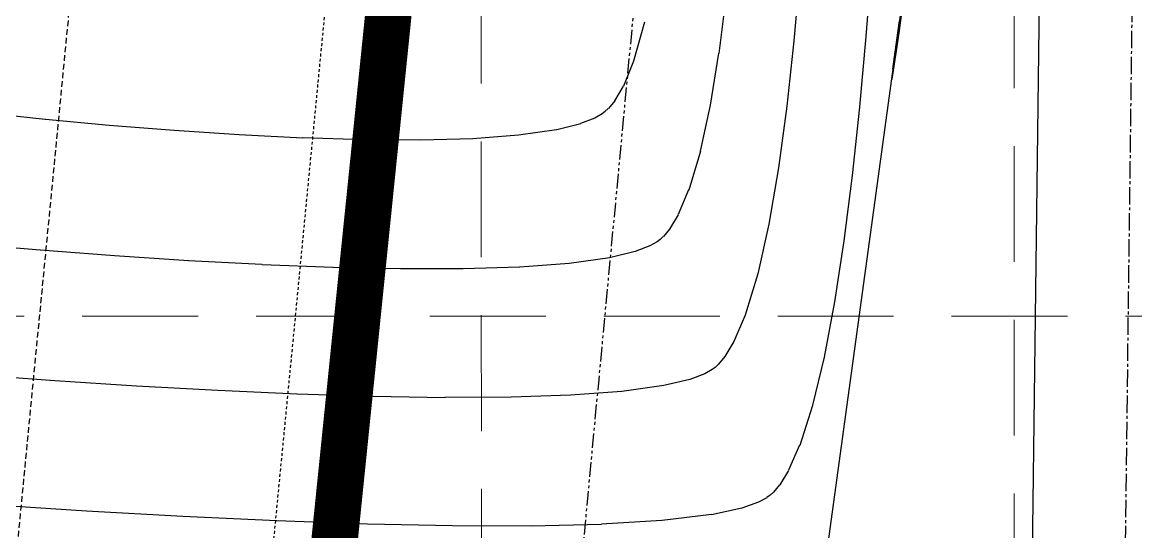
# Model space of a CAD drawing. Header units: inches. Extents: x 6967 to 7890, y 13663 to 15138.
# Drawn here: x 7754.01 to 7802.04, y 14690.22 to 14712.21 of the extents above; entities that cross this region are included whole.
import ezdxf

# ---------------------------------------------------------------- set-up
doc = ezdxf.new("R2010")
doc.units = ezdxf.units.IN
doc.header["$MEASUREMENT"] = 0
for name, pattern in [('CENTER2', [1.125, 0.75, -0.125, 0.125, -0.125]), ('DASHED', [0.75, 0.5, -0.25]), ('HIDDEN', [0.375, 0.25, -0.125]), ('xGWI003pt$0$HIDDEN2', [0.1875, 0.125, -0.0625]), ('xGWI003pt$0$PHANTOM2', [1.25, 0.625, -0.125, 0.125, -0.125, 0.125, -0.125]), ('XGWI003WS$0$DASHED2', [0.375, 0.25, -0.125])]:
    doc.linetypes.add(name, pattern=pattern)
for name, color, linetype in [('EC', 35, 'Continuous'), ('GRID', 254, 'HIDDEN'), ('LIMITS OF DISTURBANCE', 1, 'HIDDEN'), ('V-ROAD-BACK-P', 2, 'Continuous'), ('V-STRM-CNTR-E', 11, 'CENTER2'), ('V-STRM-UNDR-E', 15, 'Continuous'), ('xGWI003pt$0$C-EASE-SSWR-N', 7, 'xGWI003pt$0$HIDDEN2'), ('xGWI003pt$0$ROW', 3, 'xGWI003pt$0$PHANTOM2'), ('XGWI003WS$0$C-SSWR-MAIN-N', 3, 'XGWI003WS$0$DASHED2')]:
    doc.layers.add(name, color=color, linetype=linetype)

msp = doc.modelspace()

# ---------------------------------------------------------------- linework, layer by layer
at = {"layer": 'EC', "color": 35}
for points, elevation in [([(7790.633, 14714.652), (7790.397, 14711.588)], 661), ([(7787.555, 14714.318), (7787.295, 14711.406)], 660), ([(7791.861, 14711.962), (7792.07, 14713.465)], 662), ([(7784.356, 14713.293), (7784.052, 14710.867)], 659), ([(7780.842, 14712.21), (7780.375, 14710.53)], 658), ([(7791.831, 14712.274), (7791.649, 14710.924)], 662), ([(7791.54, 14709.84), (7791.591, 14710.131)], 662), ([(7791.51, 14709.754), (7791.512, 14709.741)], 662), ([(7791.519, 14709.751), (7791.54, 14709.84)], 662), ([(7779.933, 14709.449), (7779.559, 14708.817)], 658), ([(7779.146, 14708.356), (7779.018, 14708.257)], 658), ([(7786.987, 14708.588), (7786.626, 14705.929)], 660), ([(7790.122, 14708.549), (7789.807, 14705.592)], 661), ([(7775.41, 14707.33), (7773.439, 14707.184)], 658), ([(7771.195, 14707.122), (7768.732, 14707.135)], 658), ([(7789.807, 14705.592), (7789.449, 14702.771)], 661), ([(7782.302, 14703.904), (7781.926, 14703.285)], 659), ([(7786.209, 14703.495), (7785.731, 14701.351)], 660), ([(7781.659, 14702.966), (7781.521, 14702.836)], 659), ([(7781.072, 14702.554), (7780.442, 14702.311)], 659), ([(7781.392, 14702.738), (7781.072, 14702.554)], 659), ([(7789.449, 14702.771), (7789.047, 14700.141)], 661), ([(7780.442, 14702.311), (7779.342, 14702.045)], 659), ([(7775.462, 14701.643), (7773.02, 14701.567)], 659), ([(7785.731, 14701.351), (7785.189, 14699.563)], 660), ([(7785.189, 14699.563), (7784.706, 14698.433)], 660), ([(7784.706, 14698.433), (7784.314, 14697.782)], 660), ([(7784.314, 14697.782), (7784.038, 14697.45)], 660), ([(7783.768, 14697.219), (7783.447, 14697.037)], 660), ([(7783.447, 14697.037), (7782.808, 14696.794)], 660), ([(7762.44, 14696.313), (7758.935, 14696.508)], 660), ([(7765.862, 14696.159), (7762.44, 14696.313)], 660), ([(7779.87, 14696.276), (7777.658, 14696.11)], 660), ([(7781.682, 14696.527), (7779.87, 14696.276)], 660), ([(7772.244, 14696.007), (7769.148, 14696.055)], 660), ([(7777.658, 14696.11), (7775.098, 14696.023)], 660), ([(7786.676, 14692.244), (7786.408, 14691.925)], 661), ([(7785.772, 14691.496), (7785.043, 14691.239)], 661), ([(7786.131, 14691.691), (7785.772, 14691.496)], 661), ([(7764.989, 14690.689), (7760.927, 14690.88)], 661), ([(7772.57, 14690.475), (7768.892, 14690.551)], 661)]:
    msp.add_lwpolyline(points, dxfattribs=dict(at, elevation=elevation))
at = {"layer": 'EC', "color": 35, "extrusion": (0.995939, -0.090025, 0), "elevation": 6434.346}
msp.add_lwpolyline([(15353.185, 661), (15350.134, 661)], dxfattribs=at)
at = {"layer": 'EC', "color": 35, "extrusion": (0.989821, -0.142315, 0), "elevation": 5618.822}
msp.add_lwpolyline([(15669.921, 662), (15671.112, 662)], dxfattribs=at)
at = {"layer": 'EC', "color": 35, "extrusion": (0.994072, -0.108723, 0), "elevation": 6141.66}
msp.add_lwpolyline([(15470.858, 660), (15468.023, 660)], dxfattribs=at)
at = {"layer": 'EC', "color": 35, "extrusion": (0.987021, -0.160591, 0), "elevation": 5320.584}
msp.add_lwpolyline([(15769.986, 659), (15767.717, 659)], dxfattribs=at)
at = {"layer": 'EC', "color": 35, "extrusion": (0.991822, -0.127629, 0), "elevation": 5850.383}
msp.add_lwpolyline([(15585.06, 662), (15584.314, 662)], dxfattribs=at)
at = {"layer": 'EC', "color": 35, "extrusion": (0.988352, -0.152185, 0), "elevation": 5462.171}
msp.add_lwpolyline([(15724.552, 662), (15725.212, 662)], dxfattribs=at)
at = {"layer": 'EC', "color": 35, "extrusion": (0.925689, -0.378286, 0), "elevation": 1637.422}
msp.add_lwpolyline([(16560.579, 658), (16559.411, 658)], dxfattribs=at)
at = {"layer": 'EC', "color": 35, "extrusion": (0.993732, -0.111788, 0), "elevation": 6098.3}
msp.add_lwpolyline([(15488.982, 662), (15488.651, 662)], dxfattribs=at)
at = {"layer": 'EC', "color": 35, "extrusion": (0.997904, -0.064705, 0), "elevation": 6823.384}
msp.add_lwpolyline([(15183.181, 662), (15183.08, 662)], dxfattribs=at)
at = {"layer": 'EC', "color": 35, "extrusion": (0.854383, -0.519645, 0), "elevation": -986.904}
msp.add_lwpolyline([(16616.563, 662), (16616.575, 662)], dxfattribs=at)
at = {"layer": 'EC', "color": 35, "extrusion": (0.770262, -0.637728, 0), "elevation": -3387.92}
msp.add_lwpolyline([(16290.882, 658), (16290.457, 658)], dxfattribs=at)
at = {"layer": 'EC', "color": 35, "extrusion": (-0.103861, -0.994592, 0), "elevation": -15433.914}
msp.add_lwpolyline([(6185.461, 658), (6182.792, 658)], dxfattribs=at)
at = {"layer": 'EC', "color": 35, "extrusion": (0.505856, -0.862618, 0), "elevation": -8752.54}
msp.add_lwpolyline([(14150.583, 658), (14150.219, 658)], dxfattribs=at)
at = {"layer": 'EC', "color": 35, "extrusion": (0.684659, -0.728864, 0), "elevation": -5394.333}
msp.add_lwpolyline([(15740.336, 658), (15740.141, 658)], dxfattribs=at)
at = {"layer": 'EC', "color": 35, "extrusion": (0.977397, -0.211413, 0), "elevation": 4498.149}
msp.add_lwpolyline([(16021.741, 659), (16019.707, 659)], dxfattribs=at)
at = {"layer": 'EC', "color": 35, "extrusion": (-0.092111, -0.995749, 0), "elevation": -15359.804}
msp.add_lwpolyline([(6370.033, 658), (6367.264, 658)], dxfattribs=at)
at = {"layer": 'EC', "color": 35, "extrusion": (-0.079614, -0.996826, 0), "elevation": -15278.698}
msp.add_lwpolyline([(6565.001, 658), (6562.186, 658)], dxfattribs=at)
at = {"layer": 'EC', "color": 35, "extrusion": (0.244165, -0.969734, 0), "elevation": -12363.537}
msp.add_lwpolyline([(11133.825, 658), (11132.749, 658)], dxfattribs=at)
at = {"layer": 'EC', "color": 35, "extrusion": (0.370969, -0.928645, 0), "elevation": -10772.928}
msp.add_lwpolyline([(12679.892, 658), (12679.239, 658)], dxfattribs=at)
at = {"layer": 'EC', "color": 35, "extrusion": (-0.065686, -0.99784, 0), "elevation": -15185.529}
msp.add_lwpolyline([(6780.53, 658), (6777.724, 658)], dxfattribs=at)
at = {"layer": 'EC', "color": 35, "extrusion": (-0.049493, -0.998774, 0), "elevation": -15073.556}
msp.add_lwpolyline([(7028.684, 658), (7025.938, 658)], dxfattribs=at)
at = {"layer": 'EC', "color": 35, "extrusion": (-0.029885, -0.999553, 0), "elevation": -14932.736}
msp.add_lwpolyline([(7325.736, 658), (7323.105, 658)], dxfattribs=at)
at = {"layer": 'EC', "color": 35, "extrusion": (0.143306, -0.989678, 0), "elevation": -13441.265}
msp.add_lwpolyline([(9804.465, 658), (9802.804, 658)], dxfattribs=at)
at = {"layer": 'EC', "color": 35, "extrusion": (0.027696, -0.999616, 0), "elevation": -14486.248}
msp.add_lwpolyline([(8177.79, 658), (8175.546, 658)], dxfattribs=at)
at = {"layer": 'EC', "color": 35, "extrusion": (0.95789, -0.287137, 0), "elevation": 3232.685}
msp.add_lwpolyline([(16322.197, 659), (16320.452, 659)], dxfattribs=at)
at = {"layer": 'EC', "color": 35, "extrusion": (0.985628, -0.168932, 0), "elevation": 5190.409}
msp.add_lwpolyline([(15809.983, 660), (15807.513, 660)], dxfattribs=at)
at = {"layer": 'EC', "color": 35, "extrusion": (0.919488, -0.393118, 0), "elevation": 1375.359}
msp.add_lwpolyline([(16580.585, 659), (16579.427, 659)], dxfattribs=at)
at = {"layer": 'EC', "color": 35, "extrusion": (0.766878, -0.641793, 0), "elevation": -3468.67}
msp.add_lwpolyline([(16270.012, 659), (16269.596, 659)], dxfattribs=at)
at = {"layer": 'EC', "color": 35, "extrusion": (-0.084826, -0.996396, 0), "elevation": -15307.187}
msp.add_lwpolyline([(6479.689, 659), (6476.551, 659)], dxfattribs=at)
at = {"layer": 'EC', "color": 35, "extrusion": (0.607658, -0.794199, 0), "elevation": -6948.465}
msp.add_lwpolyline([(15114.374, 659), (15114.212, 659)], dxfattribs=at)
at = {"layer": 'EC', "color": 35, "extrusion": (-0.075507, -0.997145, 0), "elevation": -15245.938}
msp.add_lwpolyline([(6625.717, 659), (6622.515, 659)], dxfattribs=at)
at = {"layer": 'EC', "color": 35, "extrusion": (-0.065161, -0.997875, 0), "elevation": -15176.397}
msp.add_lwpolyline([(6786.7, 659), (6783.489, 659)], dxfattribs=at)
at = {"layer": 'EC', "color": 35, "extrusion": (0.138638, -0.990343, 0), "elevation": -13481.553}
msp.add_lwpolyline([(9742.485, 659), (9740.713, 659)], dxfattribs=at)
at = {"layer": 'EC', "color": 35, "extrusion": (-0.053257, -0.998581, 0), "elevation": -15094.391}
msp.add_lwpolyline([(6970.352, 659), (6967.187, 659)], dxfattribs=at)
at = {"layer": 'EC', "color": 35, "extrusion": (-0.039088, -0.999236, 0), "elevation": -14994.003}
msp.add_lwpolyline([(7186.817, 659), (7183.752, 659)], dxfattribs=at)
at = {"layer": 'EC', "color": 35, "extrusion": (-0.021622, -0.999766, 0), "elevation": -14866.139}
msp.add_lwpolyline([(7450.621, 659), (7447.71, 659)], dxfattribs=at)
at = {"layer": 'EC', "color": 35, "extrusion": (0.000752403, -1, 0), "elevation": -14695.715}
msp.add_lwpolyline([(7784.08, 659), (7781.376, 659)], dxfattribs=at)
at = {"layer": 'EC', "color": 35, "extrusion": (0.073348, -0.997306, 0), "elevation": -14091.724}
msp.add_lwpolyline([(8834.991, 659), (8832.86, 659)], dxfattribs=at)
at = {"layer": 'EC', "color": 35, "extrusion": (0.982603, -0.185718, 0), "elevation": 4923.462}
msp.add_lwpolyline([(15890.97, 661), (15888.545, 661)], dxfattribs=at)
at = {"layer": 'EC', "color": 35, "extrusion": (0.972287, -0.233789, 0), "elevation": 4136.576}
msp.add_lwpolyline([(16111.333, 661), (16109.193, 661)], dxfattribs=at)
at = {"layer": 'EC', "color": 35, "extrusion": (0.60616, -0.795343, 0), "elevation": -6971.115}
msp.add_lwpolyline([(15099.791, 660), (15099.63, 660)], dxfattribs=at)
at = {"layer": 'EC', "color": 35, "extrusion": (-0.684512, 0.729002, 0), "elevation": 5386.198}
msp.add_lwpolyline([(-15735.157, 660), (-15734.961, 660)], dxfattribs=at)
at = {"layer": 'EC', "color": 35, "extrusion": (-0.072705, -0.997354, 0), "elevation": -15221.695}
msp.add_lwpolyline([(6666.355, 660), (6662.831, 660)], dxfattribs=at)
at = {"layer": 'EC', "color": 35, "extrusion": (-0.064694, -0.997905, 0), "elevation": -15167.675}
msp.add_lwpolyline([(6791.91, 660), (6788.366, 660)], dxfattribs=at)
at = {"layer": 'EC', "color": 35, "extrusion": (0.231268, -0.97289, 0), "elevation": -12498.453}
msp.add_lwpolyline([(10970.713, 660), (10969.555, 660)], dxfattribs=at)
at = {"layer": 'EC', "color": 35, "extrusion": (-0.031723, -0.999497, 0), "elevation": -14935.122}
msp.add_lwpolyline([(7299.028, 660), (7295.741, 660)], dxfattribs=at)
at = {"layer": 'EC', "color": 35, "extrusion": (0.005553, -0.999985, 0), "elevation": -14652.624}
msp.add_lwpolyline([(7856.581, 660), (7853.727, 660)], dxfattribs=at)
at = {"layer": 'EC', "color": 35, "extrusion": (0.95224, -0.305352, 0), "elevation": 2928.785}
msp.add_lwpolyline([(16371.914, 661), (16370.103, 661)], dxfattribs=at)
at = {"layer": 'EC', "color": 35, "extrusion": (0.913999, -0.405717, 0), "elevation": 1156.21}
msp.add_lwpolyline([(16589.793, 661), (16588.606, 661)], dxfattribs=at)
at = {"layer": 'EC', "color": 35, "extrusion": (0.850911, -0.52531, 0), "elevation": -1092.209}
msp.add_lwpolyline([(16592.943, 661), (16592.21, 661)], dxfattribs=at)
at = {"layer": 'EC', "color": 35, "extrusion": (0.683263, -0.730172, 0), "elevation": -5407.471}
msp.add_lwpolyline([(15723.869, 661), (15723.681, 661)], dxfattribs=at)
at = {"layer": 'EC', "color": 35, "extrusion": (-0.064431, -0.997922, 0), "elevation": -15160.366}
msp.add_lwpolyline([(6794.093, 661), (6789.902, 661)], dxfattribs=at)
at = {"layer": 'EC', "color": 35, "extrusion": (-0.601214, 0.799088, 0), "elevation": 7058.827}
msp.add_lwpolyline([(-15054.827, 661), (-15054.653, 661)], dxfattribs=at)
at = {"layer": 'EC', "color": 35, "extrusion": (-0.056431, -0.998407, 0), "elevation": -15105.424}
msp.add_lwpolyline([(6919.546, 661), (6915.384, 661)], dxfattribs=at)
at = {"layer": 'EC', "color": 35, "extrusion": (0.119851, -0.992792, 0), "elevation": -13652.179}
msp.add_lwpolyline([(9488.351, 661), (9486.208, 661)], dxfattribs=at)
at = {"layer": 'EC', "color": 35, "extrusion": (0.209926, -0.977717, 0), "elevation": -12729.592}
msp.add_lwpolyline([(10695.648, 661), (10694.31, 661)], dxfattribs=at)
at = {"layer": 'EC', "color": 35, "extrusion": (-0.035372, -0.999374, 0), "elevation": -14956.158}
msp.add_lwpolyline([(7244.399, 661), (7240.493, 661)], dxfattribs=at)
at = {"layer": 'EC', "color": 35, "extrusion": (-0.001896, -0.999998, 0), "elevation": -14705.185}
msp.add_lwpolyline([(7748.092, 661), (7744.703, 661)], dxfattribs=at)
at = {"layer": 'EC', "color": 35, "extrusion": (0.02391, -0.999714, 0), "elevation": -14500.344}
msp.add_lwpolyline([(8128.024, 661), (8124.989, 661)], dxfattribs=at)
at = {"layer": 'EC', "color": 35, "extrusion": (0.061227, -0.998124, 0), "elevation": -14186.699}
msp.add_lwpolyline([(8666.469, 661), (8663.85, 661)], dxfattribs=at)
at = {"layer": 'GRID', "color": 252, "linetype": 'HIDDEN', "lineweight": 0, "ltscale": 20}
for p, q in [((7773.887, 13779.568), (7773.773, 15114.087)), ((7796.844, 13779.368), (7796.775, 15114.087)), ((6991.593, 14699.53), (7865.68, 14699.53))]:
    msp.add_line(p, q, dxfattribs=at)
at = {"layer": 'LIMITS OF DISTURBANCE', "linetype": 'DASHED', "ltscale": 25, "const_width": 2}
msp.add_lwpolyline([(7759.656, 14613.388), (7774.169, 14755.274), (7775.918, 14902.635), (7788.163, 14966.344), (7787.402, 14991.653), (7754.331, 14991.837), (7754.051, 14970.157), (7741.581, 14905.859), (7739.485, 14757.068), (7725.702, 14611.8)], dxfattribs=at)
at = {"layer": 'V-ROAD-BACK-P', "color": 7}
msp.add_lwpolyline([(7778.76, 14437.205), (7779.516, 14488.391), (7780.667, 14539.616), (7781.166, 14589.764), (7779.617, 14598.817), (7779.807, 14610.783), (7781.913, 14617.309), (7784.344, 14651.678), (7784.855, 14657.495), (7784.004, 14667.301), (7785.381, 14678.158), (7788.383, 14686.883), (7794.926, 14734.676), (7793.707, 14744.953), (7793.926, 14760.421), (7795.995, 14772.595), (7796.977, 14839.211), (7797.755, 14889.542), (7798.484, 14940.136), (7799.164, 14990.477), (7800.012, 15040.887)], dxfattribs=at)
at = {"layer": 'V-STRM-CNTR-E', "color": 5}
msp.add_lwpolyline([(7834.256, 15096.269), (7818.912, 15096.034), (7806.572, 15085.314), (7798.051, 14409.839)], dxfattribs=at)
at = {"layer": 'V-STRM-UNDR-E', "color": 5}
msp.add_lwpolyline([(7834.195, 15100.268), (7817.391, 15100.011), (7802.595, 15087.158), (7794.052, 14409.89)], dxfattribs=at)
at = {"layer": 'xGWI003pt$0$C-EASE-SSWR-N'}
msp.add_line((7757.098, 14609.734), (7771.221, 14755.557), dxfattribs=at)
at = {"layer": 'xGWI003pt$0$ROW', "color": 7}
msp.add_line((7772.503, 14629.128), (7784.514, 14756.454), dxfattribs=at)
at = {"layer": 'XGWI003WS$0$C-SSWR-MAIN-N', "color": 30}
msp.add_lwpolyline([(7772.547, 15009.921), (7771.898, 14971.261, -0.042072), (7767.669, 14929.477), (7766.567, 14923.586, 0.042072), (7762.337, 14881.802), (7760.397, 14766.156, -0.019946), (7759.268, 14746.25), (7747.107, 14620.686, 0.020781), (7745.965, 14599.945), (7741.326, 14254.714), (7560.357, 14227.313)], format="xyb", dxfattribs=at)

doc.saveas('drawing.dxf')
